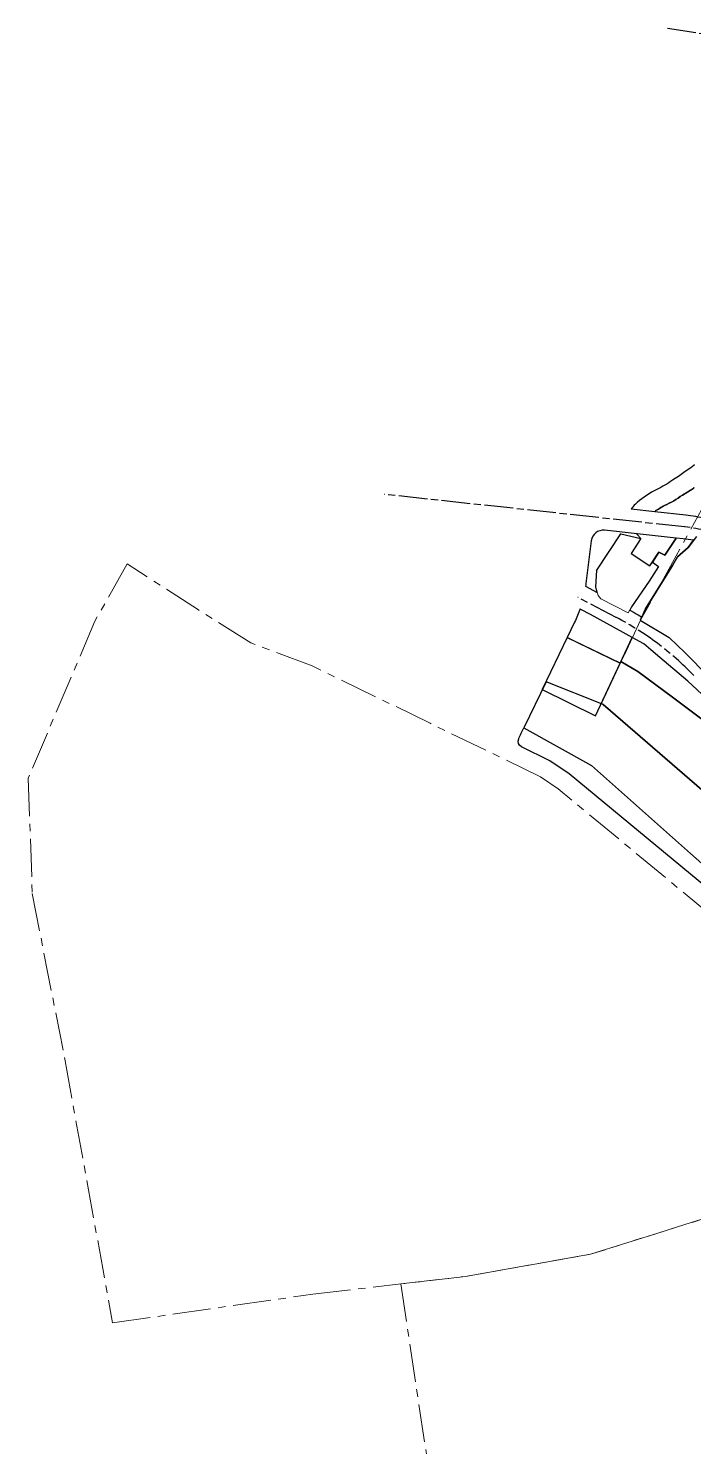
# Model space of a CAD drawing. Header units: millimetres. Extents: x 125232 to 134072, y 142885 to 152835.
# Drawn here: x 125232 to 125787, y 149199 to 150383 of the extents above; entities that cross this region are included whole.
import ezdxf

# ---------------------------------------------------------------- set-up
doc = ezdxf.new("R2010")
doc.units = ezdxf.units.MM
doc.linetypes.add('ACAD_ISO08W100', pattern=[36, 24, -3, 6, -3])
doc.linetypes.add('CENTER', pattern=[50.8, 31.75, -6.35, 6.35, -6.35])
for name, color, linetype in [('green & plaza', 80, 'Continuous'), ('residence', 2, 'Continuous'), ('water', 4, 'Continuous'), ('老城北中心线', 7, 'ACAD_ISO08W100')]:
    doc.layers.add(name, color=color, linetype=linetype)
doc.layers.add('municipal utilities', color=151, linetype='Continuous', lineweight=0)
doc.layers.add('super block', color=6, linetype='CENTER', lineweight=0)

msp = doc.modelspace()

# ---------------------------------------------------------------- linework, layer by layer
at = {"layer": 'green & plaza'}
msp.add_lwpolyline([(125788, 150018.9), (125785.8, 150017.3), (125785, 150016.7), (125779.1, 150012.5), (125775.5, 150010), (125775.4, 150009.7), (125769.5, 150006.1, -0.04518), (125756.3, 149998.4, 0.064415), (125740.1, 149987.5), (125738.5, 149986.1, 0.026661), (125735, 149982.1), (125754.7, 149980, -0.039121), (125762.9, 149984.9, 0.043313), (125777.8, 149993.6), (125786.8, 149999.1), (125787.1, 149999.4), (125787.4, 150000)], format="xyb", dxfattribs=at)
for points in [[(125697.2, 149919.8, -0.004902), (125697, 149917.8), (125706.6, 149912.5), (125705.4, 149916.7), (125706.3, 149930.9), (125726.4, 149961.4), (125743.1, 149957.4), (125739.9, 149960.8), (125740.1, 149961.4), (125712.7, 149964.3, 0.409189), (125701.7, 149955.6), (125697.2, 149919.9)], [(125769.4, 149935), (125773.6, 149942.2), (125782.6, 149950), (125787.1, 149956, 0.015993), (125778.3, 149957.2), (125772.7, 149957.8), (125763.1, 149943.5), (125758.1, 149946), (125752.7, 149937.7), (125757.8, 149934), (125750, 149921.9), (125735.4, 149900.5), (125733.8, 149897.6), (125737.6, 149895.6, -0.021331), (125743.8, 149891.8), (125746.9, 149898.7), (125766.6, 149930.4)], [(125725.8, 149853.4), (125735.9, 149874.9), (125728.2, 149879.1), (125701, 149893.9), (125693.1, 149898.2), (125692.3, 149898.8, -0.02862), (125687.8, 149887.7), (125681.6, 149874.7)], [(125645.5, 149799.4), (125702, 149767.9), (125784.5, 149694.5), (125824.9, 149658.8), (125894.6, 149575.4), (125938.4, 149505.6), (125926.7, 149495.6), (125877.7, 149570.7), (125827.3, 149638.5), (125813.4, 149653.4), (125683.2, 149760.9), (125667.1, 149772), (125643.4, 149783.6, -0.390738), (125641.1, 149790.2, -0.018548)]]:
    msp.add_lwpolyline(points, format="xyb", close=True, dxfattribs=at)
msp.add_lwpolyline([(125802, 149819.9), (125782.4, 149838.5), (125758.8, 149858.2), (125751.4, 149864.5), (125745.7, 149869.6), (125735.9, 149874.9), (125726.4, 149854.8), (125740.6, 149846.5), (125769.5, 149824.9), (125800.8, 149801.6)], dxfattribs=at)
at = {"layer": 'municipal utilities'}
msp.add_lwpolyline([(125757.8, 149934), (125752.7, 149937.7), (125750.6, 149934.6), (125735.1, 149945), (125743.1, 149957.4), (125726.4, 149961.4), (125706.3, 149930.9), (125705.4, 149916.7), (125707.4, 149910), (125709.7, 149907.1), (125732.5, 149895.4), (125735.4, 149900.5), (125750, 149921.9)], close=True, dxfattribs=at)
at = {"layer": 'residence'}
msp.add_lwpolyline([(125789.5, 149959.2), (125782.6, 149950), (125773.6, 149942.2), (125769.4, 149935), (125766.6, 149930.4), (125746.9, 149898.7), (125742.6, 149889.4), (125766.6, 149874.9), (125773.7, 149868), (125779.4, 149862.5), (125786.9, 149855.1), (125798.1, 149843.3)], dxfattribs=at)
at = {"layer": 'super block'}
msp.add_lwpolyline([(125800.1, 149993.1), (125742.8, 149889.2), (125710.3, 149820), (125878.4, 149674.6)], dxfattribs=at)
for points in [[(125815.6, 149628.5), (125802.9, 149642), (125674.1, 149748.4), (125659.4, 149758.5), (125567.3, 149803.2), (125468.6, 149851.2), (125417.5, 149870.4), (125373.7, 149897.8), (125314.3, 149936.2), (125287.3, 149888.4), (125231.7, 149757.5), (125235, 149661.2), (125262.4, 149521.5), (125302.1, 149302.8), (125469.1, 149326.7), (125542.7, 149335.2), (125596.7, 149341.5), (125701, 149360), (125810.1, 149394.3), (125897.1, 149444.5), (125922.8, 149464.6), (125926.6, 149467.6), (125865.2, 149561.7)], [(126074.1, 149197.3), (126059, 149225.2), (126033.1, 149273.1), (125922.8, 149464.6), (125897.1, 149444.5), (125810.1, 149394.3), (125701, 149360), (125596.7, 149341.5), (125542.7, 149335.2), (125564.3, 149191.4), (125599.7, 148956.7), (125855.6, 149007.3), (126134.6, 149062.5), (126111, 149119.5)]]:
    msp.add_lwpolyline(points, close=True, dxfattribs=at)
at = {"layer": 'water'}
msp.add_lwpolyline([(125787.4, 150000), (125787, 149999.2), (125777.8, 149993.6, -0.043313), (125762.9, 149984.9, 0.039121), (125754.7, 149980), (125780.5, 149977.1, -0.025736), (125796.8, 149974.5)], format="xyb", dxfattribs=at)
for points in [[(125772.7, 149957.8), (125740.1, 149961.4), (125739.9, 149960.8), (125743.1, 149957.4), (125735.1, 149945), (125750.6, 149934.6), (125758.1, 149946), (125763.1, 149943.5)], [(125725.8, 149853.4), (125687.1, 149872.1), (125681.6, 149874.7), (125660.8, 149831.3), (125705.1, 149809.3)], [(125865.9, 149740), (125843.7, 149760.9), (125800.8, 149801.6), (125769.5, 149824.9), (125740.6, 149846.5), (125726.4, 149854.8), (125710, 149819.7), (125711.6, 149819), (125878.3, 149674.8), (125970.1, 149532.5), (125985, 149545.1), (126004.5, 149561.6), (125982.2, 149589.7), (125956.2, 149630.7), (125931.7, 149665.1), (125902.1, 149701.4)], [(125711.6, 149819), (125663.9, 149837.9), (125645.5, 149799.4), (125702, 149767.9), (125784.5, 149694.5), (125824.9, 149658.8), (125894.6, 149575.4), (125938.4, 149505.6), (125970.1, 149532.5), (125878.3, 149674.8)]]:
    msp.add_lwpolyline(points, close=True, dxfattribs=at)
at = {"layer": '老城北中心线', "linetype": 'ACAD_ISO08W100', "lineweight": 25}
for p, q in [((126073.5, 150335.3), (125765, 150383.2)), ((125779.6, 149967.1), (125528.9, 149994.3)), ((125722.6, 149891.5), (125690.5, 149908.3))]:
    msp.add_line(p, q, dxfattribs=at)
for centre, radius, start, end in [((125763.2, 149818), 150, 26.9548, 83.6985), ((125607.1, 149669.8), 250, 43.9108, 62.4661)]:
    msp.add_arc(centre, radius, start, end, dxfattribs=at)

doc.saveas('drawing.dxf')
